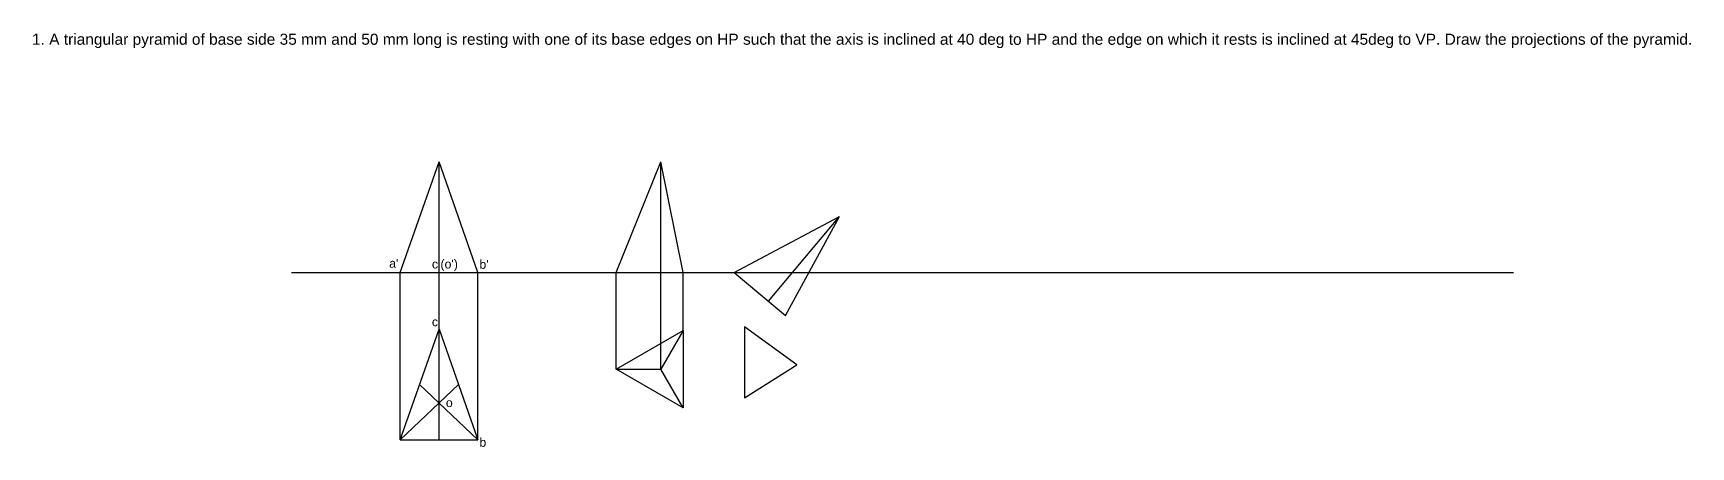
# Model space of a CAD drawing. Header units: inches. Extents: x -117 to 2874, y -258 to 227.
# Drawn here: x -117 to 632, y 9 to 196 of the extents above; entities that cross this region are included whole.
import ezdxf

# ---------------------------------------------------------------- set-up
doc = ezdxf.new("R2010")
doc.units = ezdxf.units.IN
doc.header["$MEASUREMENT"] = 0
doc.styles.get("Standard").update_dxf_attribs({"font": 'arial.ttf'})

msp = doc.modelspace()

# ---------------------------------------------------------------- linework, layer by layer
for p, q in [((48.79, 87.47), (66.29, 137.47)), ((66.29, 87.47), (66.29, 137.47)), ((83.79, 87.47), (66.29, 137.47)), ((146.25, 87.47), (166.45, 137.47)), ((166.45, 87.47), (166.45, 137.47)), ((176.56, 87.47), (166.45, 137.47)), ((199.56, 87.47), (247.18, 112.78)), ((215.04, 74.48), (247.18, 112.78)), ((222.78, 67.98), (247.18, 112.78)), ((-0.35, 87.47), (551.47, 87.47)), ((48.79, 11.82), (48.79, 87.47)), ((48.79, 87.47), (83.79, 87.47)), ((66.29, 61.82), (66.29, 87.47)), ((83.79, 11.82), (83.79, 87.47)), ((146.25, 43.73), (146.25, 87.47)), ((146.25, 87.47), (176.56, 87.47)), ((166.45, 43.73), (166.45, 87.47)), ((176.56, 61.23), (176.56, 87.47)), ((199.56, 87.47), (222.78, 67.98)), ((48.79, 11.82), (66.29, 61.82)), ((66.29, 11.82), (66.29, 61.82)), ((66.29, 61.82), (83.79, 11.82)), ((146.25, 43.73), (176.56, 61.23)), ((176.56, 61.23), (166.45, 43.73)), ((176.56, 61.23), (176.56, 26.23)), ((204.17, 62.85), (204.17, 30.8)), ((227.85, 45.73), (204.17, 62.85)), ((204.17, 30.8), (227.85, 45.73)), ((176.56, 26.23), (146.25, 43.73)), ((146.25, 43.73), (166.45, 43.73)), ((176.56, 26.23), (166.45, 43.73)), ((48.79, 11.82), (75.04, 36.82)), ((83.79, 11.82), (57.54, 36.82)), ((48.79, 11.82), (83.79, 11.82))]:
    msp.add_line(p, q)

# ---------------------------------------------------------------- texts
at = {"insert": (-117.5, 195.38), "char_height": 5, "width": 785.7954, "attachment_point": 1}
msp.add_mtext('1. A triangular pyramid of base side 35 mm and 50 mm long is resting with one of its base edges on HP such that the axis is inclined at 40 deg to HP and the edge on which it rests is inclined at 45deg to VP. Draw the projections of the pyramid.', dxfattribs=at)
at = {"char_height": 4, "attachment_point": 1}
for s, insert in [("a'", (43.79, 93.62)), ("c'(o')", (63.06, 93.27)), ("b'", (84.5, 93.13)), ('c', (63.06, 67.16)), ('o', (69.38, 30.62)), ('b', (84.5, 12.69))]:
    msp.add_mtext_dynamic_manual_height_columns(s, width=25.4286, gutter_width=20, heights=[0], dxfattribs=dict(at, insert=insert))

doc.saveas('drawing.dxf')
